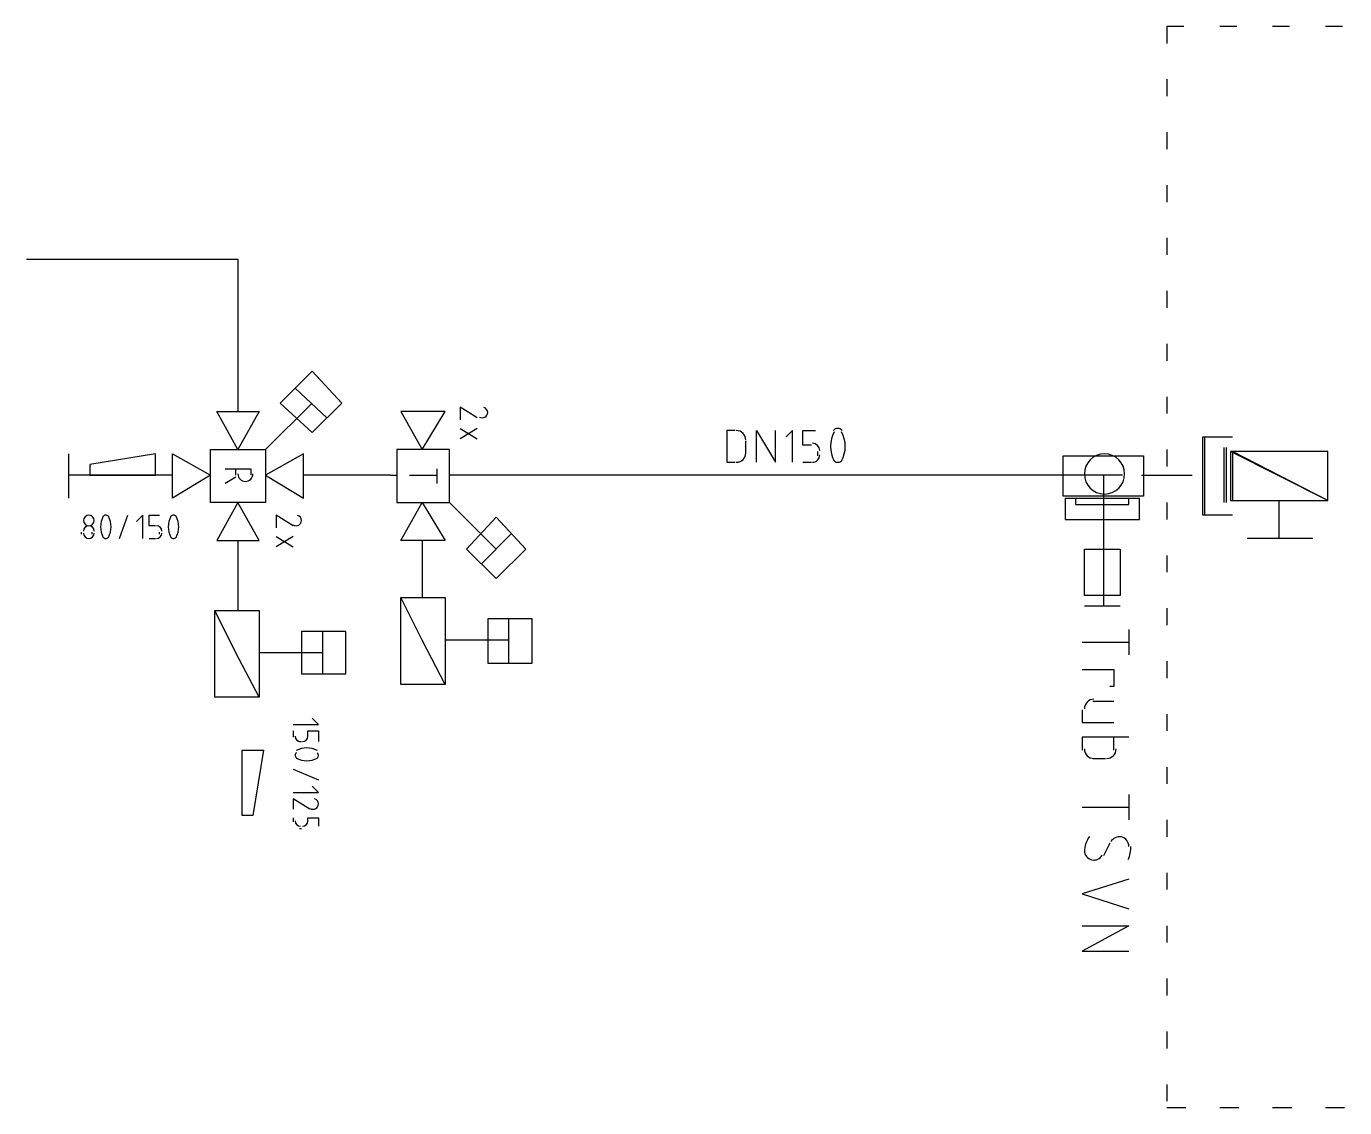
# Model space of a CAD drawing. Header units: millimetres. Extents: x 0 to 33.1, y 1.5 to 45.3.
# Drawn here: x 11.754 to 12.793, y 29.396 to 30.248 of the extents above; entities that cross this region are included whole.
import ezdxf

# ---------------------------------------------------------------- set-up
doc = ezdxf.new("R2010")
doc.units = ezdxf.units.MM
doc.header["$MEASUREMENT"] = 0
doc.layers.get('0').update_dxf_attribs({"linetype": 'CONTINUOUS'})

msp = doc.modelspace()

# ---------------------------------------------------------------- linework, layer by layer
at = {"color": 140, "linetype": 'Continuous'}
for p, q in [((12.6661, 30.2478), (12.6528, 30.2478)), ((12.6528, 30.2478), (12.6528, 30.2344)), ((12.7078, 30.2478), (12.6944, 30.2478)), ((12.7495, 30.2478), (12.7361, 30.2478)), ((12.7911, 30.2478), (12.7778, 30.2478)), ((12.6528, 30.2061), (12.6528, 30.1928)), ((12.6528, 30.1644), (12.6528, 30.1511)), ((12.6528, 30.1228), (12.6528, 30.1094)), ((12.6528, 30.0811), (12.6528, 30.0678)), ((12.6528, 30.0394), (12.6528, 30.0261)), ((12.6528, 29.9978), (12.6528, 29.9844)), ((12.6528, 29.9561), (12.6528, 29.9428)), ((12.6811, 29.8628), (12.6811, 29.9244)), ((12.6811, 29.9244), (12.7044, 29.9244)), ((12.6811, 29.8628), (12.6811, 29.9244)), ((12.6811, 29.9244), (12.7044, 29.9244)), ((12.6811, 29.8628), (12.6811, 29.9244)), ((12.6811, 29.9244), (12.7044, 29.9244)), ((12.6828, 29.8628), (12.6828, 29.9244)), ((12.6828, 29.9244), (12.7044, 29.9244)), ((12.6828, 29.8628), (12.6828, 29.9244)), ((12.6828, 29.9244), (12.7044, 29.9244)), ((12.6528, 29.9144), (12.6528, 29.9011)), ((12.6977, 29.9161), (12.6977, 29.8728)), ((12.6977, 29.9161), (12.6977, 29.8728)), ((12.6977, 29.9161), (12.6977, 29.8728)), ((12.6977, 29.9161), (12.6977, 29.8728)), ((12.6994, 29.9161), (12.6994, 29.8728)), ((12.7795, 29.9128), (12.7028, 29.9128)), ((12.7028, 29.9128), (12.7028, 29.8744)), ((12.7795, 29.8744), (12.7028, 29.9128)), ((12.7795, 29.9128), (12.7044, 29.9128)), ((12.7044, 29.9128), (12.7044, 29.8744)), ((12.7795, 29.8744), (12.7044, 29.9128)), ((12.7795, 29.8744), (12.7795, 29.9128)), ((12.7795, 29.8744), (12.7795, 29.9128)), ((12.6528, 29.8944), (12.6728, 29.8944)), ((12.6528, 29.8944), (12.6728, 29.8944)), ((12.6528, 29.8944), (12.6711, 29.8944)), ((12.6528, 29.8944), (12.6728, 29.8944)), ((12.6528, 29.8944), (12.6728, 29.8944)), ((12.6528, 29.8728), (12.6528, 29.8594)), ((12.7028, 29.8744), (12.7795, 29.8744)), ((12.7044, 29.8744), (12.7795, 29.8744)), ((12.7411, 29.8444), (12.7411, 29.8744)), ((12.7411, 29.8444), (12.7411, 29.8744)), ((12.7044, 29.8628), (12.6811, 29.8628)), ((12.7044, 29.8628), (12.6811, 29.8628)), ((12.7044, 29.8628), (12.6811, 29.8628)), ((12.7044, 29.8628), (12.6828, 29.8628)), ((12.7044, 29.8628), (12.6828, 29.8628)), ((12.7661, 29.8444), (12.7161, 29.8444)), ((12.7678, 29.8444), (12.7161, 29.8444)), ((12.7661, 29.8444), (12.7411, 29.8444)), ((12.7678, 29.8444), (12.7411, 29.8444)), ((12.6528, 29.8311), (12.6528, 29.8178)), ((12.6528, 29.7894), (12.6528, 29.7761)), ((12.6528, 29.7478), (12.6528, 29.7344)), ((12.6528, 29.7061), (12.6528, 29.6928)), ((12.6528, 29.6644), (12.6528, 29.6511)), ((12.6528, 29.6228), (12.6528, 29.6094)), ((12.6528, 29.5811), (12.6528, 29.5678)), ((12.6528, 29.5394), (12.6528, 29.5261)), ((12.6528, 29.4978), (12.6528, 29.4844)), ((12.6528, 29.4561), (12.6528, 29.4428)), ((12.6528, 29.4144), (12.6528, 29.4011)), ((12.6528, 29.3961), (12.6678, 29.3961)), ((12.6944, 29.3961), (12.7094, 29.3961)), ((12.7361, 29.3961), (12.7511, 29.3961)), ((12.7778, 29.3961), (12.7928, 29.3961))]:
    msp.add_line(p, q, dxfattribs=at)
at = {"color": 7, "linetype": 'Continuous'}
for p, q in [((11.7544, 30.0644), (11.9211, 30.0644)), ((11.9211, 30.0644), (11.9211, 29.9444)), ((11.8695, 29.8944), (11.7878, 29.8944)), ((12.0411, 29.8944), (11.9728, 29.8944)), ((12.2511, 29.8944), (12.0928, 29.8944)), ((12.1994, 29.8944), (12.0928, 29.8944)), ((12.5794, 29.8944), (12.2511, 29.8944)), ((11.9211, 29.8428), (11.9211, 29.7878)), ((11.9211, 29.8428), (11.9211, 29.7878)), ((12.0661, 29.8428), (12.0661, 29.7978)), ((11.9211, 29.7878), (11.9211, 29.7878))]:
    msp.add_line(p, q, dxfattribs=at)
at = {"color": 0, "linetype": 'Continuous'}
for p, q in [((11.9794, 29.9761), (11.9544, 29.9511)), ((12.0028, 29.9511), (11.9794, 29.9761)), ((11.9911, 29.9394), (11.9661, 29.9628)), ((11.9794, 29.9511), (11.9428, 29.9144)), ((11.9544, 29.9511), (11.9794, 29.9278)), ((11.9794, 29.9278), (12.0028, 29.9511)), ((12.1094, 29.9394), (12.0961, 29.9478)), ((12.0961, 29.9478), (12.0961, 29.9378)), ((11.9211, 29.9144), (11.9045, 29.9444)), ((11.9045, 29.9444), (11.9378, 29.9444)), ((11.9378, 29.9444), (11.9211, 29.9144)), ((12.0844, 29.9444), (12.0494, 29.9444)), ((12.0494, 29.9444), (12.0661, 29.9144)), ((12.0661, 29.9144), (12.0844, 29.9444)), ((12.0961, 29.9311), (12.1094, 29.9228)), ((12.1094, 29.9311), (12.0961, 29.9228)), ((12.3128, 29.9294), (12.3061, 29.9294)), ((12.3061, 29.9294), (12.3061, 29.9044)), ((12.3294, 29.9044), (12.3294, 29.9294)), ((12.3294, 29.9294), (12.3445, 29.9044)), ((12.3445, 29.9044), (12.3445, 29.9294)), ((12.3578, 29.9294), (12.3528, 29.9244)), ((12.3578, 29.9044), (12.3578, 29.9294)), ((12.3661, 29.9178), (12.3661, 29.9294)), ((12.3661, 29.9294), (12.3761, 29.9294)), ((12.3211, 29.9111), (12.3211, 29.9211)), ((12.3728, 29.9178), (12.3661, 29.9178)), ((11.7878, 29.8761), (11.7878, 29.9111)), ((11.8561, 29.9111), (11.8045, 29.9028)), ((11.8561, 29.8944), (11.8561, 29.9111)), ((11.8695, 29.8761), (11.8695, 29.9111)), ((11.8695, 29.9111), (11.8995, 29.8944)), ((11.8995, 29.8728), (11.8995, 29.9144)), ((11.8995, 29.9144), (11.9428, 29.9144)), ((11.9428, 29.9144), (11.9428, 29.8728)), ((11.9728, 29.9111), (11.9428, 29.8944)), ((11.9728, 29.8761), (11.9728, 29.9111)), ((12.0461, 29.9144), (12.0461, 29.8728)), ((12.0878, 29.9144), (12.0461, 29.9144)), ((12.0878, 29.8728), (12.0878, 29.9144)), ((12.3778, 29.9094), (12.3778, 29.9128)), ((12.5711, 29.8778), (12.5711, 29.9094)), ((12.5711, 29.9094), (12.6344, 29.9094)), ((12.6344, 29.9094), (12.6344, 29.8778)), ((11.8045, 29.9028), (11.8045, 29.8944)), ((11.9111, 29.8994), (11.9311, 29.8994)), ((11.9194, 29.8944), (11.9194, 29.8994)), ((11.9311, 29.8994), (11.9311, 29.8944)), ((12.0778, 29.8994), (12.0778, 29.8878)), ((12.3061, 29.9044), (12.3128, 29.9044)), ((12.3661, 29.9044), (12.3728, 29.9044)), ((11.8045, 29.8944), (11.8561, 29.8944)), ((11.8995, 29.8944), (11.8695, 29.8761)), ((11.9194, 29.8928), (11.9111, 29.8878)), ((11.9428, 29.8944), (11.9728, 29.8761)), ((12.0411, 29.8944), (12.0461, 29.8944)), ((12.0561, 29.8944), (12.0778, 29.8944)), ((12.0928, 29.8944), (12.0878, 29.8944)), ((12.6028, 29.8944), (12.6028, 29.7911)), ((12.6328, 29.8944), (12.6528, 29.8944)), ((12.6328, 29.8944), (12.6528, 29.8944)), ((12.6328, 29.8944), (12.6528, 29.8944)), ((12.6328, 29.8944), (12.6528, 29.8944)), ((12.6328, 29.8944), (12.6528, 29.8944)), ((12.6328, 29.8944), (12.6528, 29.8944)), ((12.6328, 29.8944), (12.6528, 29.8944)), ((12.6328, 29.8944), (12.6528, 29.8944)), ((12.6344, 29.8944), (12.6528, 29.8944)), ((12.6344, 29.8944), (12.6528, 29.8944)), ((12.6344, 29.8778), (12.5711, 29.8778)), ((12.5727, 29.8761), (12.5727, 29.8594)), ((12.5727, 29.8761), (12.6311, 29.8761)), ((12.5811, 29.8711), (12.5811, 29.8761)), ((12.6228, 29.8711), (12.6228, 29.8761)), ((12.6311, 29.8594), (12.6311, 29.8761)), ((11.9428, 29.8728), (11.8995, 29.8728)), ((11.9211, 29.8728), (11.9045, 29.8428)), ((11.9378, 29.8428), (11.9211, 29.8728)), ((12.0461, 29.8728), (12.0878, 29.8728)), ((12.0494, 29.8428), (12.0661, 29.8728)), ((12.0661, 29.8728), (12.0844, 29.8428)), ((12.1245, 29.8361), (12.0878, 29.8728)), ((12.5811, 29.8711), (12.6028, 29.8711)), ((12.6028, 29.8711), (12.6228, 29.8711)), ((11.8278, 29.8444), (11.8344, 29.8628)), ((11.8461, 29.8628), (11.8411, 29.8578)), ((11.8461, 29.8444), (11.8461, 29.8628)), ((11.8511, 29.8544), (11.8511, 29.8628)), ((11.8511, 29.8628), (11.8594, 29.8628)), ((11.8561, 29.8544), (11.8511, 29.8544)), ((11.9645, 29.8544), (11.9511, 29.8628)), ((11.9511, 29.8628), (11.9511, 29.8528)), ((12.1011, 29.8361), (12.1245, 29.8611)), ((12.1245, 29.8611), (12.1478, 29.8361)), ((12.5727, 29.8594), (12.6028, 29.8594)), ((12.6028, 29.8594), (12.6311, 29.8594)), ((11.7978, 29.8478), (11.7978, 29.8494)), ((11.8061, 29.8494), (11.8061, 29.8478)), ((11.8511, 29.8444), (11.8561, 29.8444)), ((11.8594, 29.8478), (11.8594, 29.8494)), ((11.9511, 29.8461), (11.9645, 29.8378)), ((11.9645, 29.8461), (11.9511, 29.8378)), ((12.1361, 29.8478), (12.1128, 29.8244)), ((11.9045, 29.8428), (11.9378, 29.8428)), ((12.0844, 29.8428), (12.0494, 29.8428)), ((12.1245, 29.8128), (12.1011, 29.8361)), ((12.1478, 29.8361), (12.1245, 29.8128)), ((12.5878, 29.7994), (12.5878, 29.8361)), ((12.5878, 29.8361), (12.6161, 29.8361)), ((12.6161, 29.8361), (12.6161, 29.7994)), ((12.0661, 29.7644), (12.0494, 29.7978)), ((12.0494, 29.7294), (12.0494, 29.7978)), ((12.0494, 29.7978), (12.0844, 29.7978)), ((12.0844, 29.7978), (12.0844, 29.7294)), ((12.6161, 29.7994), (12.5878, 29.7994)), ((11.9194, 29.7544), (11.9028, 29.7878)), ((11.9028, 29.7194), (11.9028, 29.7878)), ((11.9028, 29.7878), (11.9378, 29.7878)), ((11.9378, 29.7878), (11.9378, 29.7194)), ((12.6161, 29.7911), (12.5878, 29.7911)), ((12.0061, 29.7711), (11.9711, 29.7711)), ((11.9711, 29.7711), (11.9711, 29.7378)), ((11.9878, 29.7378), (11.9878, 29.7711)), ((12.0061, 29.7378), (12.0061, 29.7711)), ((12.1528, 29.7811), (12.1178, 29.7811)), ((12.1178, 29.7811), (12.1178, 29.7461)), ((12.1344, 29.7461), (12.1344, 29.7811)), ((12.1528, 29.7461), (12.1528, 29.7811)), ((12.6228, 29.7728), (12.6228, 29.7528)), ((12.0844, 29.7294), (12.0661, 29.7644)), ((12.1344, 29.7644), (12.0844, 29.7644)), ((12.5861, 29.7628), (12.6228, 29.7628)), ((11.9378, 29.7194), (11.9194, 29.7544)), ((11.9878, 29.7544), (11.9378, 29.7544)), ((12.1178, 29.7461), (12.1528, 29.7461)), ((12.5861, 29.7411), (12.6111, 29.7411)), ((12.6111, 29.7411), (12.6111, 29.7278)), ((11.9711, 29.7378), (12.0061, 29.7378)), ((12.0844, 29.7294), (12.0494, 29.7294)), ((11.9378, 29.7194), (11.9028, 29.7194)), ((12.6111, 29.7278), (12.6078, 29.7278)), ((12.5861, 29.7094), (12.5861, 29.6994)), ((12.6111, 29.7161), (12.5945, 29.7161)), ((11.9844, 29.6978), (11.9794, 29.7028)), ((12.5861, 29.6994), (12.6111, 29.6994)), ((11.9645, 29.6978), (11.9844, 29.6978)), ((11.9645, 29.6928), (11.9645, 29.6878)), ((11.9761, 29.6878), (11.9761, 29.6928)), ((11.9761, 29.6928), (11.9844, 29.6928)), ((11.9844, 29.6928), (11.9844, 29.6844)), ((11.9244, 29.6261), (11.9244, 29.6778)), ((11.9244, 29.6778), (11.9411, 29.6778)), ((11.9411, 29.6778), (11.9328, 29.6261)), ((11.9695, 29.6844), (11.9711, 29.6844)), ((12.6228, 29.6878), (12.5861, 29.6878)), ((12.5861, 29.6878), (12.5861, 29.6778)), ((12.6111, 29.6778), (12.6111, 29.6878)), ((12.5945, 29.6711), (12.6044, 29.6711)), ((11.9645, 29.6628), (11.9844, 29.6544)), ((11.9844, 29.6444), (11.9794, 29.6494)), ((11.9645, 29.6444), (11.9844, 29.6444)), ((11.9778, 29.6311), (11.9645, 29.6394)), ((11.9645, 29.6394), (11.9645, 29.6311)), ((12.6228, 29.6428), (12.6228, 29.6228)), ((11.9328, 29.6261), (11.9244, 29.6261)), ((12.5861, 29.6328), (12.6228, 29.6328)), ((11.9645, 29.6244), (11.9645, 29.6211)), ((11.9695, 29.6161), (11.9711, 29.6161)), ((11.9761, 29.6211), (11.9761, 29.6244)), ((11.9761, 29.6244), (11.9844, 29.6244)), ((11.9844, 29.6244), (11.9844, 29.6178)), ((12.6078, 29.6044), (12.6028, 29.5944)), ((12.6228, 29.5761), (12.5861, 29.5644)), ((12.5861, 29.5644), (12.6228, 29.5528)), ((12.5861, 29.5394), (12.6228, 29.5394)), ((12.6228, 29.5394), (12.5861, 29.5194)), ((12.5861, 29.5194), (12.6228, 29.5194))]:
    msp.add_line(p, q, dxfattribs=at)
at = {"color": 142, "linetype": 'Continuous'}
msp.add_line((12.6178, 29.8944), (12.5794, 29.8944), dxfattribs=at)
at = {"color": 0, "linetype": 'Continuous'}
for points in [[(12.1178, 29.9436), (12.1178, 29.9454), (12.1165, 29.9471), (12.1148, 29.9476)], [(12.1114, 29.94), (12.1127, 29.9393), (12.1143, 29.9393), (12.1156, 29.94)], [(12.1156, 29.94), (12.117, 29.9407), (12.1178, 29.9421), (12.1178, 29.9436)], [(12.3211, 29.9219), (12.3211, 29.9261), (12.3178, 29.9294), (12.3136, 29.9294)], [(12.3907, 29.9283), (12.3868, 29.9213), (12.3868, 29.9126), (12.3907, 29.9056)], [(12.3936, 29.9311), (12.3923, 29.9311), (12.3911, 29.9306), (12.3903, 29.9294)], [(12.397, 29.9294), (12.3962, 29.9306), (12.3949, 29.9311), (12.3936, 29.9311)], [(12.3965, 29.9056), (12.4004, 29.9126), (12.4004, 29.9213), (12.3965, 29.9283)], [(12.3794, 29.9136), (12.3794, 29.9168), (12.3768, 29.9194), (12.3736, 29.9194)], [(12.3136, 29.9044), (12.3178, 29.9044), (12.3211, 29.9078), (12.3211, 29.9119)], [(12.3736, 29.9044), (12.3768, 29.9044), (12.3794, 29.9071), (12.3794, 29.9103)], [(12.3903, 29.9061), (12.3911, 29.905), (12.3923, 29.9044), (12.3936, 29.9044)], [(12.3936, 29.9044), (12.3949, 29.9044), (12.3962, 29.905), (12.397, 29.9061)], [(12.6036, 29.9111), (12.5949, 29.9111), (12.5878, 29.904), (12.5878, 29.8953)], [(12.6195, 29.8953), (12.6195, 29.904), (12.6124, 29.9111), (12.6036, 29.9111)], [(11.9211, 29.8953), (11.9211, 29.8921), (11.9237, 29.8894), (11.9269, 29.8894)], [(11.9269, 29.8894), (11.9302, 29.8894), (11.9328, 29.8921), (11.9328, 29.8953)], [(12.5878, 29.8953), (12.5878, 29.8865), (12.5949, 29.8794), (12.6036, 29.8794)], [(12.6036, 29.8794), (12.6124, 29.8794), (12.6195, 29.8865), (12.6195, 29.8953)], [(11.8036, 29.8628), (11.8013, 29.8628), (11.7994, 29.8608), (11.7994, 29.8586)], [(11.7994, 29.8586), (11.7994, 29.8562), (11.8013, 29.8544), (11.8036, 29.8544)], [(11.8036, 29.8544), (11.8013, 29.8544), (11.7994, 29.8526), (11.7994, 29.8503)], [(11.8078, 29.8586), (11.8078, 29.8608), (11.8059, 29.8628), (11.8036, 29.8628)], [(11.8036, 29.8544), (11.8059, 29.8544), (11.8078, 29.8562), (11.8078, 29.8586)], [(11.8078, 29.8503), (11.8078, 29.8526), (11.8059, 29.8544), (11.8036, 29.8544)], [(11.8149, 29.8619), (11.8121, 29.8567), (11.8121, 29.8504), (11.8149, 29.8453)], [(11.8169, 29.8628), (11.8161, 29.8628), (11.8154, 29.8624), (11.8149, 29.8618)], [(11.819, 29.8618), (11.8185, 29.8624), (11.8177, 29.8628), (11.8169, 29.8628)], [(11.819, 29.8453), (11.8218, 29.8504), (11.8218, 29.8567), (11.819, 29.8619)], [(11.8611, 29.8503), (11.8611, 29.8526), (11.8593, 29.8544), (11.8569, 29.8544)], [(11.8682, 29.8619), (11.8654, 29.8567), (11.8654, 29.8504), (11.8682, 29.8453)], [(11.8703, 29.8628), (11.8695, 29.8628), (11.8688, 29.8624), (11.8683, 29.8618)], [(11.8723, 29.8618), (11.8718, 29.8624), (11.8711, 29.8628), (11.8703, 29.8628)], [(11.8723, 29.8453), (11.8752, 29.8504), (11.8752, 29.8567), (11.8723, 29.8619)], [(11.9647, 29.8551), (11.966, 29.8543), (11.9677, 29.8542), (11.969, 29.855)], [(11.9711, 29.8586), (11.9711, 29.8604), (11.9699, 29.8621), (11.9681, 29.8626)], [(11.969, 29.855), (11.9703, 29.8557), (11.9711, 29.8571), (11.9711, 29.8586)], [(11.7994, 29.8486), (11.7994, 29.8462), (11.8013, 29.8444), (11.8036, 29.8444)], [(11.8036, 29.8444), (11.8059, 29.8444), (11.8078, 29.8462), (11.8078, 29.8486)], [(11.8149, 29.8454), (11.8154, 29.8449), (11.8161, 29.8444), (11.8169, 29.8444)], [(11.8169, 29.8444), (11.8177, 29.8444), (11.8185, 29.8449), (11.819, 29.8454)], [(11.8569, 29.8444), (11.8593, 29.8444), (11.8611, 29.8462), (11.8611, 29.8486)], [(11.8683, 29.8454), (11.8688, 29.8449), (11.8695, 29.8444), (11.8703, 29.8444)], [(11.8703, 29.8444), (11.8711, 29.8444), (11.8718, 29.8449), (11.8723, 29.8454)], [(12.5953, 29.7178), (12.5912, 29.7178), (12.5878, 29.7144), (12.5878, 29.7103)], [(11.9661, 29.6886), (11.9661, 29.6862), (11.968, 29.6844), (11.9703, 29.6844)], [(11.9719, 29.6844), (11.9742, 29.6844), (11.9761, 29.6862), (11.9761, 29.6886)], [(11.9836, 29.6774), (11.9784, 29.6801), (11.9722, 29.6801), (11.967, 29.6774)], [(12.5878, 29.6786), (12.5878, 29.6744), (12.5912, 29.6711), (12.5953, 29.6711)], [(12.6053, 29.6711), (12.6094, 29.6711), (12.6128, 29.6744), (12.6128, 29.6786)], [(11.9671, 29.6756), (11.9665, 29.6751), (11.9661, 29.6744), (11.9661, 29.6736)], [(11.9661, 29.6736), (11.9661, 29.6728), (11.9665, 29.6721), (11.9671, 29.6717)], [(11.967, 29.6715), (11.9722, 29.6687), (11.9784, 29.6687), (11.9836, 29.6715)], [(11.9844, 29.6736), (11.9844, 29.6744), (11.9841, 29.6751), (11.9835, 29.6756)], [(11.9835, 29.6717), (11.9841, 29.6721), (11.9844, 29.6728), (11.9844, 29.6736)], [(11.9844, 29.6353), (11.9845, 29.6371), (11.9832, 29.6388), (11.9814, 29.6393)], [(11.9781, 29.6317), (11.9794, 29.631), (11.981, 29.631), (11.9823, 29.6317)], [(11.9823, 29.6317), (11.9836, 29.6324), (11.9844, 29.6337), (11.9844, 29.6353)], [(11.9661, 29.6219), (11.9661, 29.6196), (11.968, 29.6178), (11.9703, 29.6178)], [(11.9719, 29.6178), (11.9742, 29.6178), (11.9761, 29.6196), (11.9761, 29.6219)], [(12.5917, 29.6097), (12.5894, 29.6062), (12.5879, 29.6021), (12.5878, 29.5979)], [(12.617, 29.6093), (12.6137, 29.61), (12.6101, 29.6083), (12.6086, 29.6054)], [(12.6228, 29.6019), (12.6228, 29.6054), (12.6204, 29.6085), (12.617, 29.6093)], [(12.5878, 29.5986), (12.5878, 29.5951), (12.5902, 29.5921), (12.5935, 29.5913)], [(12.5935, 29.5913), (12.5969, 29.5906), (12.6004, 29.5921), (12.6019, 29.5953)], [(12.6224, 29.5915), (12.6237, 29.5947), (12.6244, 29.5982), (12.6245, 29.6017)]]:
    msp.add_open_spline(points, degree=3, dxfattribs=at)

doc.saveas('drawing.dxf')
